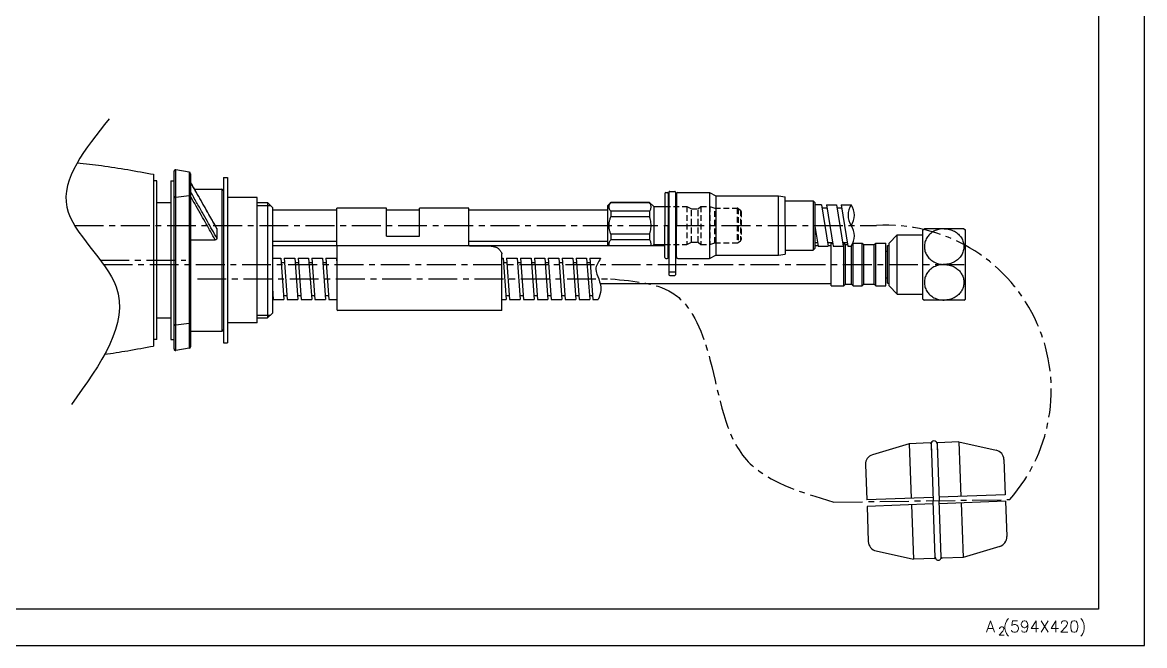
# Model space of a CAD drawing. Extents: x 7888 to 8482, y -4556 to -4136.
# Drawn here: x 8141.6 to 8481.6, y -4556.4 to -4367.7 of the extents above; entities that cross this region are included whole.
import ezdxf

# ---------------------------------------------------------------- set-up
doc = ezdxf.new("R2010")
doc.units = 0
doc.header["$LTSCALE"] = 7
doc.header["$MEASUREMENT"] = 0
doc.linetypes.add('CENTER', pattern=[2, 1.25, -0.25, 0.25, -0.25])
doc.linetypes.add('HIDDEN', pattern=[0.375, 0.25, -0.125])
doc.layers.get('0').update_dxf_attribs({"color": 2, "linetype": 'CONTINUOUS'})
for name, color, linetype in [('CL', 1, 'CENTER'), ('D', 2, 'CONTINUOUS'), ('DIM', 2, 'CONTINUOUS'), ('DWG', 7, 'CONTINUOUS'), ('HD', 6, 'HIDDEN')]:
    doc.layers.add(name, color=color, linetype=linetype)
doc.styles.add('GHS', font='ROMANS.shx', dxfattribs={"bigfont": 'GHS.shx'})

# ---------------------------------------------------------------- blocks, each defined once
blk = doc.blocks.new('BORDER')
for p, q in [((1, 0), (1, 1)), ((0, 0), (1, 0))]:
    blk.add_line(p, q)
blk = doc.blocks.new('양식')
at = {"color": 4}
for p, q in [((1768, 386), (1768, 11)), ((1768, 11), (1219, 11))]:
    blk.add_line(p, q, dxfattribs=at)
at = {"xscale": 594, "yscale": 420, "zscale": 594}
blk.add_blockref('BORDER', (1188, 0), dxfattribs=at)
at = {"color": 7, "style": 'GHS'}
for s, height, p in [('A (594X420)', 3.5, (1734.01, 4.03)), ('2', 2.5, (1737.67, 3.19))]:
    blk.add_text(s, height=height, dxfattribs=at).set_placement(p)
blk = doc.blocks.new('wt')
at = {"layer": 'DWG'}
for p, q in [((10.68, 42), (0, 42)), ((10.68, 21.9), (10.68, 42)), ((12.68, 21.9), (12.68, 42)), ((23.34, 42), (12.68, 42)), ((-2.9, 39.75), (-5.82, 28.5)), ((29.18, 28.5), (26.27, 39.75)), ((10.68, 28.5), (-5.82, 28.5)), ((-5.82, 22.2), (-5.82, 28.5)), ((29.18, 28.5), (12.68, 28.5)), ((29.18, 22.2), (29.18, 28.5)), ((-5.52, 21.9), (11.68, 21.9)), ((28.88, 21.9), (11.68, 21.9)), ((28.18, 21.9), (25.68, 21.9)), ((-5.82, 13.5), (-5.82, 19.8)), ((-5.52, 20.1), (11.68, 20.1)), ((10.68, 0), (10.68, 20.1)), ((28.88, 20.1), (11.68, 20.1)), ((12.68, 0), (12.68, 20.1)), ((28.18, 20.1), (25.68, 20.1)), ((29.18, 13.5), (29.18, 19.8)), ((-2.9, 2.25), (-5.82, 13.5)), ((10.68, 13.5), (-5.82, 13.5)), ((29.18, 13.5), (12.68, 13.5)), ((29.18, 13.5), (26.24, 2.24)), ((10.68, 0), (0, 0)), ((23.34, 0), (12.68, 0))]:
    blk.add_line(p, q, dxfattribs=at)
for centre, radius, start, end in [((0, 39), 3, 90, 165.4655), ((23.36, 39), 3, 14.5134, 90), ((-5.49, 21), 0.9, 90, 270), ((-5.52, 22.2), 0.3, 180, 270), ((28.85, 21), 0.9, 270, 90), ((28.88, 22.2), 0.3, 270, 0), ((-5.52, 19.8), 0.3, 90, 180), ((28.88, 19.8), 0.3, 0, 90), ((0, 3), 3, 194.5345, 270), ((23.34, 3), 3, 270, 345.3889)]:
    blk.add_arc(centre, radius, start, end, dxfattribs=at)

msp = doc.modelspace()

# ---------------------------------------------------------------- linework, layer by layer
at = {"layer": 'CL'}
for p, q in [((8157.38, -4429.17), (8400.36, -4429.17)), ((8165.17, -4439.67), (8191.07, -4439.67)), ((8166.13, -4440.97), (8427.83, -4440.97)), ((8194.57, -4445.36), (8319.75, -4445.36)), ((8387.38, -4512.95), (8440.7, -4512.17))]:
    msp.add_line(p, q, dxfattribs=at)
msp.add_arc((8403.34, -4479.02), 49.95, 318.4147, 93.4211, dxfattribs=at)
msp.add_spline([(8319.75, -4445.36), (8339.42, -4450.22), (8349.88, -4469.74), (8360.92, -4500.1), (8387.38, -4512.95)], degree=3, dxfattribs=at)
at = {"layer": 'D'}
for points in [[(8167.84, -4396.9), (8155.03, -4423.58), (8169.98, -4447.78), (8156.45, -4483.36)], [(8316.73, -4439.11), (8315.32, -4442.42), (8316.18, -4445.36), (8316.79, -4448.77), (8316.05, -4451.61)]]:
    msp.add_spline(points, degree=3, dxfattribs=at)
at = {"layer": 'DWG'}
for p, q in [((8187.5, -4466.57), (8187.5, -4412.76)), ((8188.09, -4467.06), (8188.09, -4412.27)), ((8192.09, -4412.98), (8188.09, -4412.27)), ((8181.33, -4413.67), (8181.33, -4465.67)), ((8182.33, -4415.67), (8181.33, -4415.67)), ((8182.33, -4463.67), (8182.33, -4415.67)), ((8186.5, -4415.67), (8186.5, -4463.67)), ((8186.5, -4415.67), (8187.5, -4415.67)), ((8192.09, -4412.98), (8192.09, -4466.36)), ((8192.5, -4413.47), (8192.5, -4465.87)), ((8202.5, -4414.67), (8202.5, -4464.67)), ((8202.5, -4414.67), (8203.7, -4414.67)), ((8203.7, -4414.67), (8203.7, -4464.67)), ((8193.72, -4418.17), (8202, -4418.17)), ((8202, -4418.17), (8202, -4461.17)), ((8336.2, -4419.47), (8336.2, -4429.17)), ((8336.5, -4419.17), (8336.9, -4419.17)), ((8337.2, -4419.47), (8337.2, -4429.17)), ((8337.45, -4419.07), (8337.45, -4429.17)), ((8337.7, -4418.82), (8339.2, -4418.82)), ((8339.45, -4419.07), (8339.45, -4429.17)), ((8339.7, -4419.67), (8339.7, -4429.17)), ((8340.2, -4419.17), (8349.7, -4419.17)), ((8349.7, -4419.17), (8349.7, -4439.17)), ((8349.7, -4419.17), (8351.7, -4420.17)), ((8182.33, -4422.17), (8186.5, -4422.17)), ((8192.09, -4420.18), (8188.09, -4420.69)), ((8212.7, -4420.67), (8203.7, -4420.67)), ((8212.7, -4458.67), (8212.7, -4420.67)), ((8212.7, -4422.17), (8215.83, -4422.17)), ((8215.83, -4422.17), (8215.83, -4457.17)), ((8215.83, -4422.17), (8217.33, -4423.67)), ((8318.83, -4423.17), (8319.83, -4422.17)), ((8319.83, -4422.17), (8331.58, -4422.17)), ((8319.83, -4422.17), (8319.83, -4422.24)), ((8331.58, -4422.24), (8319.83, -4422.24)), ((8332.83, -4423.42), (8331.58, -4422.17)), ((8331.58, -4422.17), (8331.58, -4422.24)), ((8337.2, -4421.22), (8337.45, -4421.22)), ((8339.45, -4421.22), (8339.7, -4421.22)), ((8351.7, -4420.17), (8351.7, -4438.17)), ((8351.7, -4420.17), (8370.7, -4420.17)), ((8370.7, -4438.17), (8370.7, -4420.17)), ((8370.7, -4420.17), (8372.7, -4420.52)), ((8372.7, -4429.17), (8372.7, -4420.52)), ((8372.7, -4421.67), (8381.2, -4421.67)), ((8381.2, -4421.67), (8381.2, -4436.67)), ((8381.2, -4421.67), (8381.7, -4422.17)), ((8381.7, -4422.17), (8381.7, -4436.17)), ((8383.67, -4422.92), (8381.7, -4422.92)), ((8383.67, -4422.92), (8385.71, -4435.42)), ((8385.15, -4422.92), (8387.19, -4435.42)), ((8385.15, -4422.92), (8388.18, -4422.92)), ((8388.18, -4422.92), (8390.22, -4435.42)), ((8389.66, -4422.92), (8391.7, -4435.42)), ((8389.66, -4422.92), (8392.69, -4422.92)), ((8217.33, -4423.67), (8217.33, -4455.67)), ((8217.33, -4424.42), (8236.85, -4424.42)), ((8251.85, -4424.42), (8261.85, -4424.42)), ((8276.85, -4424.42), (8318.83, -4424.42)), ((8318.83, -4423.17), (8318.83, -4435.17)), ((8331.58, -4424.84), (8319.83, -4424.84)), ((8319.83, -4424.84), (8319.83, -4426.57)), ((8331.58, -4424.84), (8331.58, -4426.57)), ((8332.83, -4423.42), (8332.83, -4434.92)), ((8332.83, -4423.42), (8336.2, -4423.42)), ((8381.7, -4424.17), (8381.7, -4429.17)), ((8381.7, -4424.17), (8381.7, -4429.17)), ((8385.33, -4423.92), (8383.81, -4423.92)), ((8389.84, -4423.92), (8388.32, -4423.92)), ((8331.58, -4426.57), (8319.83, -4426.57)), ((8336.2, -4438.87), (8336.2, -4429.17)), ((8337.2, -4438.87), (8337.2, -4429.17)), ((8337.45, -4429.17), (8337.45, -4444.06)), ((8339.45, -4429.17), (8339.45, -4444.06)), ((8339.7, -4438.67), (8339.7, -4429.17)), ((8372.7, -4429.17), (8372.7, -4437.81)), ((8381.7, -4429.37), (8382.68, -4435.42)), ((8200.5, -4430.23), (8200.5, -4433.03)), ((8331.58, -4431.76), (8319.83, -4431.76)), ((8319.83, -4431.76), (8319.83, -4433.5)), ((8331.58, -4431.76), (8331.58, -4433.5)), ((8404.14, -4434.47), (8406.64, -4431.97)), ((8406.64, -4449.97), (8406.64, -4431.97)), ((8406.64, -4431.97), (8414.34, -4431.97)), ((8414.34, -4430.47), (8414.84, -4430.14)), ((8414.34, -4451.47), (8414.34, -4430.47)), ((8426.82, -4430.14), (8414.84, -4430.14)), ((8426.82, -4430.14), (8427.33, -4430.47)), ((8427.33, -4451.47), (8427.33, -4430.47)), ((8192.5, -4433.5), (8200, -4433.5)), ((8217.33, -4433.92), (8236.85, -4433.92)), ((8217.33, -4435.22), (8236.85, -4435.22)), ((8276.85, -4433.92), (8318.83, -4433.92)), ((8276.9, -4435.22), (8336.2, -4435.22)), ((8318.83, -4435.17), (8318.88, -4435.22)), ((8331.58, -4433.5), (8319.83, -4433.5)), ((8332.83, -4434.92), (8332.53, -4435.22)), ((8332.83, -4434.92), (8336.2, -4434.92)), ((8372.7, -4436.67), (8381.2, -4436.67)), ((8381.7, -4436.17), (8381.2, -4436.67)), ((8382.52, -4434.42), (8381.7, -4434.42)), ((8381.7, -4435.22), (8382.65, -4435.22)), ((8382.68, -4435.42), (8385.71, -4435.42)), ((8387.03, -4434.42), (8385.52, -4434.42)), ((8387.03, -4434.42), (8385.55, -4434.42)), ((8385.68, -4435.22), (8386.64, -4435.22)), ((8386.64, -4447.47), (8386.64, -4434.47)), ((8386.64, -4434.47), (8387.04, -4434.47)), ((8387.19, -4435.42), (8390.22, -4435.42)), ((8390.07, -4434.47), (8390.47, -4434.47)), ((8391.54, -4434.42), (8390.08, -4434.42)), ((8390.47, -4434.47), (8390.97, -4434.97)), ((8390.47, -4447.47), (8390.47, -4434.47)), ((8390.97, -4434.97), (8391.63, -4434.97)), ((8390.97, -4446.97), (8390.97, -4434.97)), ((8391.7, -4435.42), (8392.69, -4435.42)), ((8392.81, -4446.97), (8392.81, -4435.24)), ((8393.13, -4434.65), (8393.31, -4434.47)), ((8393.31, -4447.47), (8393.31, -4434.47)), ((8393.31, -4434.47), (8395.97, -4434.47)), ((8395.97, -4434.47), (8396.47, -4434.97)), ((8395.97, -4447.47), (8395.97, -4434.47)), ((8396.47, -4434.97), (8399.64, -4434.97)), ((8396.47, -4446.97), (8396.47, -4434.97)), ((8399.64, -4434.97), (8400.14, -4434.47)), ((8399.64, -4446.97), (8399.64, -4434.97)), ((8400.14, -4447.47), (8400.14, -4434.47)), ((8400.14, -4434.47), (8403.14, -4434.47)), ((8403.14, -4447.47), (8403.14, -4434.47)), ((8403.64, -4435.27), (8404.14, -4435.27)), ((8403.64, -4446.67), (8403.64, -4435.27)), ((8404.14, -4447.47), (8404.14, -4434.47)), ((8217.33, -4439.11), (8219.87, -4439.11)), ((8219.87, -4439.11), (8220.79, -4451.61)), ((8220.87, -4439.11), (8221.79, -4451.61)), ((8220.87, -4439.11), (8224.08, -4439.11)), ((8224.08, -4439.11), (8225, -4451.61)), ((8225.09, -4439.11), (8226, -4451.61)), ((8225.09, -4439.11), (8228.29, -4439.11)), ((8228.29, -4439.11), (8229.21, -4451.61)), ((8229.3, -4439.11), (8230.21, -4451.61)), ((8229.3, -4439.11), (8232.51, -4439.11)), ((8232.51, -4439.11), (8233.42, -4451.61)), ((8233.51, -4439.11), (8234.43, -4451.61)), ((8233.51, -4439.11), (8236.72, -4439.11)), ((8236.72, -4439.11), (8236.85, -4440.91)), ((8286.85, -4439.11), (8287.25, -4439.11)), ((8287.25, -4439.11), (8288.17, -4451.61)), ((8288.25, -4439.11), (8291.46, -4439.11)), ((8288.25, -4439.11), (8289.17, -4451.61)), ((8291.46, -4439.11), (8292.38, -4451.61)), ((8292.47, -4439.11), (8293.38, -4451.61)), ((8292.47, -4439.11), (8295.67, -4439.11)), ((8295.67, -4439.11), (8296.59, -4451.61)), ((8296.68, -4439.11), (8297.6, -4451.61)), ((8296.68, -4439.11), (8299.89, -4439.11)), ((8299.89, -4439.11), (8300.8, -4451.61)), ((8300.89, -4439.11), (8301.81, -4451.61)), ((8300.89, -4439.11), (8304.1, -4439.11)), ((8304.1, -4439.11), (8305.02, -4451.61)), ((8305.1, -4439.11), (8306.02, -4451.61)), ((8305.1, -4439.11), (8308.31, -4439.11)), ((8308.31, -4439.11), (8309.23, -4451.61)), ((8309.31, -4439.11), (8310.23, -4451.61)), ((8309.31, -4439.11), (8312.52, -4439.11)), ((8312.52, -4439.11), (8313.44, -4451.61)), ((8313.52, -4439.11), (8314.44, -4451.61)), ((8313.52, -4439.11), (8316.73, -4439.11)), ((8336.5, -4439.17), (8336.9, -4439.17)), ((8337.2, -4437.12), (8337.45, -4437.12)), ((8339.45, -4437.12), (8339.7, -4437.12)), ((8340.2, -4439.17), (8349.7, -4439.17)), ((8349.7, -4439.17), (8351.7, -4438.17)), ((8351.7, -4438.17), (8370.7, -4438.17)), ((8370.7, -4438.17), (8372.7, -4437.81)), ((8403.14, -4436.97), (8403.64, -4436.97)), ((8219.96, -4440.36), (8220.97, -4440.36)), ((8224.17, -4440.36), (8225.18, -4440.36)), ((8228.39, -4440.36), (8229.39, -4440.36)), ((8232.6, -4440.36), (8233.6, -4440.36)), ((8236.81, -4440.36), (8236.85, -4440.36)), ((8287.34, -4440.36), (8288.35, -4440.36)), ((8291.56, -4440.36), (8292.56, -4440.36)), ((8295.77, -4440.36), (8296.77, -4440.36)), ((8299.98, -4440.36), (8300.98, -4440.36)), ((8304.19, -4440.36), (8305.19, -4440.36)), ((8308.4, -4440.36), (8309.4, -4440.36)), ((8312.61, -4440.36), (8313.61, -4440.36)), ((8337.45, -4443.17), (8339.45, -4443.17)), ((8316.6, -4446.72), (8386.64, -4446.72)), ((8337.7, -4444.31), (8339.2, -4444.31)), ((8403.14, -4444.97), (8403.64, -4444.97)), ((8403.64, -4446.67), (8404.14, -4446.67)), ((8217.33, -4448.14), (8217.58, -4451.61)), ((8386.64, -4447.47), (8390.47, -4447.47)), ((8390.47, -4447.47), (8390.97, -4446.97)), ((8390.97, -4446.97), (8392.81, -4446.97)), ((8392.81, -4446.97), (8393.31, -4447.47)), ((8393.31, -4447.47), (8395.97, -4447.47)), ((8395.97, -4447.47), (8396.47, -4446.97)), ((8396.47, -4446.97), (8399.64, -4446.97)), ((8399.64, -4446.97), (8400.14, -4447.47)), ((8400.14, -4447.47), (8403.14, -4447.47)), ((8404.14, -4447.47), (8406.64, -4449.97)), ((8406.64, -4449.97), (8414.34, -4449.97)), ((8217.33, -4450.36), (8217.49, -4450.36)), ((8217.58, -4451.61), (8220.79, -4451.61)), ((8220.7, -4450.36), (8221.7, -4450.36)), ((8221.79, -4451.61), (8225, -4451.61)), ((8224.91, -4450.36), (8225.91, -4450.36)), ((8226, -4451.61), (8229.21, -4451.61)), ((8229.12, -4450.36), (8230.12, -4450.36)), ((8230.21, -4451.61), (8233.42, -4451.61)), ((8233.33, -4450.36), (8234.33, -4450.36)), ((8234.43, -4451.61), (8236.85, -4451.61)), ((8286.85, -4451.61), (8288.17, -4451.61)), ((8288.08, -4450.36), (8289.08, -4450.36)), ((8289.17, -4451.61), (8292.38, -4451.61)), ((8292.29, -4450.36), (8293.29, -4450.36)), ((8293.38, -4451.61), (8296.59, -4451.61)), ((8296.5, -4450.36), (8297.5, -4450.36)), ((8297.6, -4451.61), (8300.8, -4451.61)), ((8300.71, -4450.36), (8301.72, -4450.36)), ((8301.81, -4451.61), (8305.02, -4451.61)), ((8304.92, -4450.36), (8305.93, -4450.36)), ((8306.02, -4451.61), (8309.23, -4451.61)), ((8309.13, -4450.36), (8310.14, -4450.36)), ((8310.23, -4451.61), (8313.44, -4451.61)), ((8313.35, -4450.36), (8314.35, -4450.36)), ((8314.44, -4451.61), (8316.05, -4451.61)), ((8414.34, -4451.47), (8414.84, -4451.79)), ((8426.82, -4451.79), (8414.84, -4451.79)), ((8426.82, -4451.79), (8427.33, -4451.47)), ((8215.83, -4457.17), (8217.33, -4455.67)), ((8182.33, -4457.17), (8186.5, -4457.17)), ((8192.09, -4458.87), (8188.09, -4459.37)), ((8212.7, -4458.67), (8203.7, -4458.67)), ((8212.7, -4457.17), (8215.83, -4457.17)), ((8182.33, -4463.67), (8181.33, -4463.67)), ((8186.5, -4463.67), (8187.5, -4463.67)), ((8192.5, -4461.17), (8202, -4461.17)), ((8192.09, -4466.36), (8188.09, -4467.06)), ((8202.5, -4464.67), (8203.7, -4464.67))]:
    msp.add_line(p, q, dxfattribs=at)
at = {"layer": 'DWG', "color": 2}
for p, q in [((8212.7, -4423.08), (8216.74, -4423.08)), ((8212.7, -4456.28), (8216.71, -4456.28))]:
    msp.add_line(p, q, dxfattribs=at)
at = {"layer": 'DWG', "color": 7, "linetype": 'Continuous'}
for p, q in [((8236.85, -4435.22), (8236.85, -4423.9)), ((8251.85, -4423.9), (8236.85, -4423.9)), ((8251.85, -4432.43), (8251.85, -4423.9)), ((8261.85, -4432.43), (8261.85, -4423.9)), ((8276.85, -4423.9), (8261.85, -4423.9)), ((8276.85, -4435.12), (8276.85, -4423.9)), ((8251.85, -4432.43), (8261.85, -4432.43)), ((8251.85, -4432.43), (8261.85, -4432.43)), ((8236.85, -4435.33), (8236.86, -4435.36)), ((8277.35, -4435.34), (8236.85, -4435.34)), ((8236.86, -4435.42), (8236.85, -4435.62)), ((8236.85, -4435.62), (8236.85, -4435.85)), ((8236.85, -4435.85), (8236.85, -4436.09)), ((8236.85, -4436.09), (8236.85, -4454.63)), ((8236.86, -4435.37), (8236.86, -4435.42)), ((8277.35, -4435.34), (8282.71, -4435.34)), ((8286.85, -4454.89), (8286.85, -4437.72)), ((8236.85, -4454.63), (8236.85, -4454.61)), ((8286.85, -4454.93), (8237.15, -4454.93))]:
    msp.add_line(p, q, dxfattribs=at)
for points in [[(8236.85, -4435.22), (8236.85, -4435.25), (8236.85, -4435.28), (8236.85, -4435.3), (8236.85, -4435.33)], [(8236.86, -4435.36), (8236.86, -4435.37), (8236.86, -4435.37)], [(8236.86, -4435.37), (8236.86, -4435.37), (8236.86, -4435.37), (8236.86, -4435.37)], [(8276.85, -4435.12), (8276.85, -4435.14), (8276.86, -4435.16), (8276.87, -4435.18), (8276.89, -4435.2)], [(8276.89, -4435.2), (8276.92, -4435.23), (8276.95, -4435.24), (8276.98, -4435.26), (8277.02, -4435.28), (8277.06, -4435.29), (8277.1, -4435.31), (8277.15, -4435.32), (8277.2, -4435.33), (8277.25, -4435.33), (8277.3, -4435.34), (8277.35, -4435.34)], [(8282.71, -4435.34), (8282.93, -4435.34), (8283.15, -4435.35), (8283.36, -4435.36), (8283.58, -4435.38), (8283.8, -4435.41), (8284.01, -4435.44), (8284.21, -4435.48), (8284.41, -4435.53), (8284.61, -4435.58), (8284.8, -4435.64), (8284.98, -4435.71), (8285.15, -4435.78), (8285.32, -4435.87), (8285.48, -4435.96), (8285.64, -4436.07), (8285.78, -4436.18), (8285.91, -4436.3), (8286.04, -4436.43)], [(8286.04, -4436.43), (8286.16, -4436.58), (8286.29, -4436.74), (8286.41, -4436.9), (8286.53, -4437.07), (8286.65, -4437.24), (8286.76, -4437.42)], [(8286.76, -4437.42), (8286.79, -4437.46), (8286.81, -4437.5), (8286.83, -4437.55), (8286.84, -4437.6), (8286.85, -4437.66), (8286.85, -4437.72)]]:
    msp.add_lwpolyline(points, dxfattribs=at)
at = {"layer": 'DWG'}
for centre, radius, start, end in [((8188, -4412.76), 0.5, 80, 180), ((8192, -4413.47), 0.5, 0, 80), ((8202, -4418.67), 0.5, 0, 90), ((8336.5, -4419.47), 0.3, 90, 180), ((8336.9, -4419.47), 0.3, 0, 90), ((8337.7, -4419.07), 0.25, 90, 180), ((8339.2, -4419.07), 0.25, 0, 90), ((8340.2, -4419.67), 0.5, 90, 180), ((8397.34, -4426.04), 5.6, 146.0499, 213.9501), ((8388.05, -4426.04), 5.6, 326.0499, 33.9501), ((8388.05, -4432.29), 5.6, 326.0499, 33.9501), ((8336.5, -4438.87), 0.3, 180, 270), ((8336.9, -4438.87), 0.3, 270, 0), ((8340.2, -4438.67), 0.5, 180, 270), ((8337.7, -4444.06), 0.25, 180, 270), ((8339.2, -4444.06), 0.25, 270, 0), ((8202, -4460.67), 0.5, 270, 0), ((8188, -4466.57), 0.5, 180, 280), ((8192, -4465.87), 0.5, 280, 0)]:
    msp.add_arc(centre, radius, start, end, dxfattribs=at)
at = {"layer": 'DWG', "color": 7, "linetype": 'Continuous'}
msp.add_arc((8237.15, -4454.63), 0.3, 180, 270, dxfattribs=at)
at = {"layer": 'DWG'}
for points, knots in [([(8158.17, -4410.17), (8160.64, -4410.42), (8165.76, -4411), (8173.47, -4412.22), (8178.71, -4413.18), (8181.33, -4413.67)], [17.019116, 17.019116, 17.019116, 17.019116, 24.481692, 32.463742, 40.448276, 40.448276, 40.448276, 40.448276]), ([(8166.5, -4468.17), (8168.83, -4467.85), (8173.78, -4467.06), (8178.71, -4466.15), (8181.33, -4465.67)], [98.509576, 98.509576, 98.509576, 98.509576, 105.564767, 113.549301, 113.549301, 113.549301, 113.549301])]:
    msp.add_open_spline(points, degree=3, knots=knots, dxfattribs=at)
for points in [[(8192.74, -4416.43), (8192.5, -4416.02)], [(8192.55, -4416.1), (8192.5, -4416.02)], [(8192.5, -4416.13), (8194.34, -4419.37), (8196.04, -4422.37), (8197.62, -4425.15), (8199.06, -4427.69), (8200.4, -4430.06)], [(8200.45, -4430.04), (8198.05, -4425.8), (8195.35, -4421.04), (8192.55, -4416.1)], [(8200.5, -4433.03), (8199.06, -4430.48), (8197.62, -4427.94), (8196.04, -4425.16), (8194.34, -4422.16), (8192.5, -4418.91)], [(8193.41, -4417.62), (8192.74, -4416.43)], [(8193.72, -4418.17), (8193.41, -4417.62)], [(8187.5, -4420.33), (8187.55, -4420.49), (8187.68, -4420.61), (8187.87, -4420.68), (8188.09, -4420.69)], [(8192.5, -4419.83), (8192.45, -4419.99), (8192.3, -4420.12), (8192.09, -4420.18)], [(8200, -4433.5), (8198.63, -4431.09), (8197.27, -4428.69), (8195.8, -4426.09), (8194.21, -4423.29), (8192.5, -4420.28)], [(8319.83, -4424.84), (8319.55, -4424.39), (8319.38, -4423.96), (8319.33, -4423.54), (8319.38, -4423.11), (8319.55, -4422.68), (8319.83, -4422.24)], [(8331.58, -4424.84), (8331.86, -4424.39), (8332.02, -4423.96), (8332.08, -4423.54), (8332.02, -4423.11), (8331.86, -4422.68), (8331.58, -4422.24)], [(8319.83, -4431.76), (8319.55, -4430.87), (8319.38, -4430.01), (8319.33, -4429.17), (8319.38, -4428.32), (8319.55, -4427.46), (8319.83, -4426.57)], [(8331.58, -4431.76), (8331.86, -4430.87), (8332.02, -4430.01), (8332.08, -4429.17), (8332.02, -4428.32), (8331.86, -4427.46), (8331.58, -4426.57)], [(8200.5, -4433.03), (8200.46, -4433.21), (8200.36, -4433.36), (8200.19, -4433.47), (8200, -4433.5)], [(8200.4, -4430.06), (8200.5, -4430.23)], [(8200.45, -4430.04), (8200.46, -4430.07), (8200.5, -4430.23)], [(8420.83, -4430.14), (8419.23, -4430.34), (8417.75, -4430.91), (8416.49, -4431.82), (8415.58, -4432.95), (8415.03, -4434.21), (8414.84, -4435.56), (8415.03, -4436.91), (8415.58, -4438.17), (8416.49, -4439.29), (8417.75, -4440.2), (8419.24, -4440.77), (8420.83, -4440.97)], [(8420.83, -4430.14), (8422.44, -4430.34), (8423.94, -4430.93), (8425.17, -4431.82), (8426.09, -4432.95), (8426.63, -4434.2), (8426.82, -4435.53), (8426.65, -4436.87), (8426.1, -4438.14), (8425.2, -4439.27), (8423.97, -4440.17), (8422.46, -4440.76), (8420.83, -4440.97)], [(8319.38, -4435.22), (8319.33, -4434.8), (8319.38, -4434.37), (8319.55, -4433.94), (8319.83, -4433.5)], [(8332.02, -4435.22), (8332.08, -4434.8), (8332.02, -4434.37), (8331.86, -4433.94), (8331.58, -4433.5)], [(8420.83, -4440.97), (8419.24, -4441.16), (8417.75, -4441.73), (8416.5, -4442.63), (8415.59, -4443.75), (8415.03, -4445.02), (8414.84, -4446.38), (8415.03, -4447.74), (8415.59, -4449.01), (8416.5, -4450.13), (8417.76, -4451.03), (8419.24, -4451.6), (8420.83, -4451.79)], [(8420.83, -4440.97), (8422.4, -4441.16), (8423.84, -4441.69), (8425, -4442.48), (8425.87, -4443.44), (8426.47, -4444.54), (8426.78, -4445.75), (8426.79, -4446.99), (8426.48, -4448.2), (8425.88, -4449.3), (8425.01, -4450.26), (8423.89, -4451.04), (8422.47, -4451.58), (8420.83, -4451.79)], [(8187.5, -4459.02), (8187.55, -4459.17), (8187.68, -4459.3), (8187.87, -4459.37), (8188.09, -4459.37)], [(8192.5, -4458.51), (8192.45, -4458.67), (8192.3, -4458.8), (8192.09, -4458.87)]]:
    msp.add_spline(points, degree=3, dxfattribs=at)
at = {"layer": 'HD'}
for p, q in [((8336.2, -4423.42), (8342.83, -4423.42)), ((8342.83, -4423.42), (8342.83, -4434.92)), ((8342.83, -4423.42), (8344.33, -4424.17)), ((8344.33, -4434.17), (8344.33, -4424.17)), ((8344.33, -4424.17), (8346.33, -4424.17)), ((8346.33, -4424.17), (8347.08, -4423.42)), ((8346.33, -4434.17), (8346.33, -4424.17)), ((8347.08, -4423.42), (8347.08, -4434.92)), ((8347.08, -4423.42), (8349.83, -4423.42)), ((8349.83, -4423.42), (8349.83, -4434.92)), ((8349.83, -4423.42), (8351.33, -4423.92)), ((8351.33, -4434.42), (8351.33, -4423.92)), ((8351.33, -4423.92), (8358.16, -4423.92)), ((8358.16, -4423.92), (8358.16, -4434.42)), ((8358.46, -4424.02), (8358.46, -4434.32)), ((8358.46, -4424.02), (8359.13, -4424.52)), ((8359.13, -4424.52), (8359.13, -4433.82)), ((8359.33, -4424.92), (8359.33, -4433.42)), ((8336.2, -4434.92), (8342.83, -4434.92)), ((8342.83, -4434.92), (8344.33, -4434.17)), ((8344.33, -4434.17), (8346.33, -4434.17)), ((8346.33, -4434.17), (8347.08, -4434.92)), ((8347.08, -4434.92), (8349.83, -4434.92)), ((8349.83, -4434.92), (8351.33, -4434.42)), ((8351.33, -4434.42), (8358.16, -4434.42)), ((8358.46, -4434.32), (8359.13, -4433.82))]:
    msp.add_line(p, q, dxfattribs=at)
for centre, start, end in [((8358.16, -4424.42), 53.1301, 90), ((8358.83, -4424.92), 0, 53.1301), ((8358.16, -4433.92), 270, 306.8699), ((8358.83, -4433.42), 306.8699, 0)]:
    msp.add_arc(centre, 0.5, start, end, dxfattribs=at)

# ---------------------------------------------------------------- block references
at = {"layer": 'DIM'}
msp.add_blockref('양식', (6699.56, -4556.39), dxfattribs=at)
at = {"layer": 'DWG', "rotation": 92.11811114818815}
msp.add_blockref('wt', (8439.83, -4523.37), dxfattribs=at)

doc.saveas('drawing.dxf')
